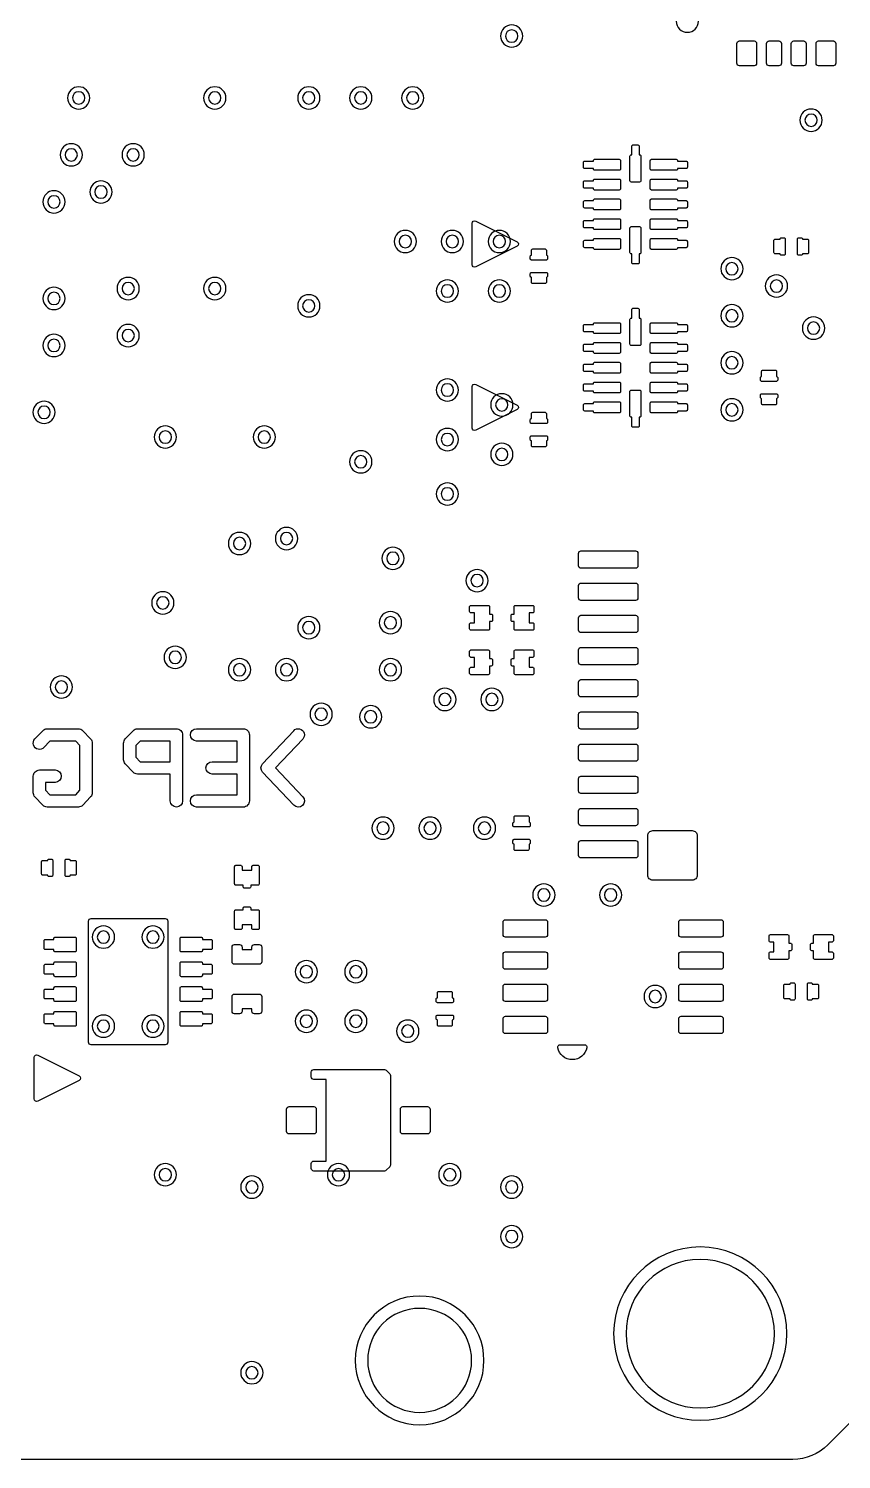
# Model space of a CAD drawing. Extents: x 0 to 53.3, y 0 to 68.6.
# Drawn here: x 21.99 to 38.41, y 0 to 28.9 of the extents above; entities that cross this region are included whole.
import ezdxf

# ---------------------------------------------------------------- set-up
doc = ezdxf.new("R2010")
doc.units = 0
for name, color, linetype in [('HOLE_1_4', 7, 'CONTINUOUS'), ('NC_Resist-B', 111, 'CONTINUOUS'), ('NC_Symbol-B', 140, 'CONTINUOUS'), ('OUTLINE', 7, 'CONTINUOUS')]:
    doc.layers.add(name, color=color, linetype=linetype)

msp = doc.modelspace()

# ---------------------------------------------------------------- linework, layer by layer
at = {"layer": 'HOLE_1_4'}
for points in [[(31.875, 28.75, 1), (31.625, 28.75, 1), (31.875, 28.75)], [(23.125, 27.5, 1), (22.875, 27.5, 1), (23.125, 27.5)], [(25.875, 27.5, 1), (25.625, 27.5, 1), (25.875, 27.5)], [(27.775, 27.5, 1), (27.525, 27.5, 1), (27.775, 27.5)], [(28.825, 27.5, 1), (28.575, 27.5, 1), (28.825, 27.5)], [(29.875, 27.5, 1), (29.625, 27.5, 1), (29.875, 27.5)], [(37.925, 27.05, 1), (37.675, 27.05, 1), (37.925, 27.05)], [(22.975, 26.35, 1), (22.725, 26.35, 1), (22.975, 26.35)], [(24.225, 26.35, 1), (23.975, 26.35, 1), (24.225, 26.35)], [(23.575, 25.6, 1), (23.325, 25.6, 1), (23.575, 25.6)], [(22.625, 25.4, 1), (22.375, 25.4, 1), (22.625, 25.4)], [(29.725, 24.6, 1), (29.475, 24.6, 1), (29.725, 24.6)], [(30.675, 24.6, 1), (30.425, 24.6, 1), (30.675, 24.6)], [(31.625, 24.6, 1), (31.375, 24.6, 1), (31.625, 24.6)], [(36.325, 24.05, 1), (36.075, 24.05, 1), (36.325, 24.05)], [(24.125, 23.65, 1), (23.875, 23.65, 1), (24.125, 23.65)], [(25.875, 23.65, 1), (25.625, 23.65, 1), (25.875, 23.65)], [(30.575, 23.6, 1), (30.325, 23.6, 1), (30.575, 23.6)], [(31.625, 23.6, 1), (31.375, 23.6, 1), (31.625, 23.6)], [(37.225, 23.7, 1), (36.975, 23.7, 1), (37.225, 23.7)], [(22.625, 23.45, 1), (22.375, 23.45, 1), (22.625, 23.45)], [(27.775, 23.3, 1), (27.525, 23.3, 1), (27.775, 23.3)], [(36.325, 23.1, 1), (36.075, 23.1, 1), (36.325, 23.1)], [(37.975, 22.85, 1), (37.725, 22.85, 1), (37.975, 22.85)], [(22.625, 22.5, 1), (22.375, 22.5, 1), (22.625, 22.5)], [(24.125, 22.7, 1), (23.875, 22.7, 1), (24.125, 22.7)], [(36.325, 22.15, 1), (36.075, 22.15, 1), (36.325, 22.15)], [(30.575, 21.6, 1), (30.325, 21.6, 1), (30.575, 21.6)], [(31.675, 21.3, 1), (31.425, 21.3, 1), (31.675, 21.3)], [(22.425, 21.15, 1), (22.175, 21.15, 1), (22.425, 21.15)], [(36.325, 21.2, 1), (36.075, 21.2, 1), (36.325, 21.2)], [(24.875, 20.65, 1), (24.625, 20.65, 1), (24.875, 20.65)], [(26.875, 20.65, 1), (26.625, 20.65, 1), (26.875, 20.65)], [(30.575, 20.6, 1), (30.325, 20.6, 1), (30.575, 20.6)], [(28.825, 20.15, 1), (28.575, 20.15, 1), (28.825, 20.15)], [(31.675, 20.3, 1), (31.425, 20.3, 1), (31.675, 20.3)], [(30.575, 19.5, 1), (30.325, 19.5, 1), (30.575, 19.5)], [(26.375, 18.5, 1), (26.125, 18.5, 1), (26.375, 18.5)], [(27.325, 18.6, 1), (27.075, 18.6, 1), (27.325, 18.6)], [(29.475, 18.2, 1), (29.225, 18.2, 1), (29.475, 18.2)], [(31.175, 17.75, 1), (30.925, 17.75, 1), (31.175, 17.75)], [(24.825, 17.3, 1), (24.575, 17.3, 1), (24.825, 17.3)], [(27.775, 16.8, 1), (27.525, 16.8, 1), (27.775, 16.8)], [(29.425, 16.9, 1), (29.175, 16.9, 1), (29.425, 16.9)], [(25.075, 16.2, 1), (24.825, 16.2, 1), (25.075, 16.2)], [(26.375, 15.95, 1), (26.125, 15.95, 1), (26.375, 15.95)], [(27.325, 15.95, 1), (27.075, 15.95, 1), (27.325, 15.95)], [(29.425, 15.95, 1), (29.175, 15.95, 1), (29.425, 15.95)], [(22.775, 15.6, 1), (22.525, 15.6, 1), (22.775, 15.6)], [(30.525, 15.35, 1), (30.275, 15.35, 1), (30.525, 15.35)], [(31.475, 15.35, 1), (31.225, 15.35, 1), (31.475, 15.35)], [(28.025, 15.05, 1), (27.775, 15.05, 1), (28.025, 15.05)], [(29.025, 15, 1), (28.775, 15, 1), (29.025, 15)], [(29.275, 12.75, 1), (29.025, 12.75, 1), (29.275, 12.75)], [(30.225, 12.75, 1), (29.975, 12.75, 1), (30.225, 12.75)], [(31.325, 12.75, 1), (31.075, 12.75, 1), (31.325, 12.75)], [(32.525, 11.4, 1), (32.275, 11.4, 1), (32.525, 11.4)], [(33.875, 11.4, 1), (33.625, 11.4, 1), (33.875, 11.4)], [(23.625, 10.55, 1), (23.375, 10.55, 1), (23.625, 10.55)], [(24.625, 10.55, 1), (24.375, 10.55, 1), (24.625, 10.55)], [(27.725, 9.85, 1), (27.475, 9.85, 1), (27.725, 9.85)], [(28.725, 9.85, 1), (28.475, 9.85, 1), (28.725, 9.85)], [(34.775, 9.35, 1), (34.525, 9.35, 1), (34.775, 9.35)], [(27.725, 8.85, 1), (27.475, 8.85, 1), (27.725, 8.85)], [(28.725, 8.85, 1), (28.475, 8.85, 1), (28.725, 8.85)], [(23.625, 8.75, 1), (23.375, 8.75, 1), (23.625, 8.75)], [(24.625, 8.75, 1), (24.375, 8.75, 1), (24.625, 8.75)], [(29.775, 8.65, 1), (29.525, 8.65, 1), (29.775, 8.65)], [(24.875, 5.75, 1), (24.625, 5.75, 1), (24.875, 5.75)], [(28.375, 5.75, 1), (28.125, 5.75, 1), (28.375, 5.75)], [(30.625, 5.75, 1), (30.375, 5.75, 1), (30.625, 5.75)], [(26.625, 5.5, 1), (26.375, 5.5, 1), (26.625, 5.5)], [(31.875, 5.5, 1), (31.625, 5.5, 1), (31.875, 5.5)], [(31.875, 4.5, 1), (31.625, 4.5, 1), (31.875, 4.5)], [(37.06, 2.54, 1), (34.06, 2.54, 1), (37.06, 2.54)], [(30.94, 2, 1), (28.84, 2, 1), (30.94, 2)], [(26.625, 1.75, 1), (26.375, 1.75, 1), (26.625, 1.75)]]:
    msp.add_lwpolyline(points, format="xyb", close=True, dxfattribs=at)
at = {"layer": 'NC_Resist-B'}
for points in [[(35.525, 29.05, 1), (35.075, 29.05, 1), (35.525, 29.05)], [(31.975, 28.75, 1), (31.525, 28.75, 1), (31.975, 28.75)], [(36.7, 28.2, -0.414214), (36.65, 28.15), (36.35, 28.15, -0.414214), (36.3, 28.2), (36.3, 28.6, -0.414214), (36.35, 28.65), (36.65, 28.65, -0.414214), (36.7, 28.6)], [(36.9, 28.6, -0.414214), (36.95, 28.65), (37.15, 28.65, -0.414214), (37.2, 28.6), (37.2, 28.2, -0.414214), (37.15, 28.15), (36.95, 28.15, -0.414214), (36.9, 28.2)], [(37.4, 28.6, -0.414214), (37.45, 28.65), (37.65, 28.65, -0.414214), (37.7, 28.6), (37.7, 28.2, -0.414214), (37.65, 28.15), (37.45, 28.15, -0.414214), (37.4, 28.2)], [(38.3, 28.2, -0.414214), (38.25, 28.15), (37.95, 28.15, -0.414214), (37.9, 28.2), (37.9, 28.6, -0.414214), (37.95, 28.65), (38.25, 28.65, -0.414214), (38.3, 28.6)], [(23.225, 27.5, 1), (22.775, 27.5, 1), (23.225, 27.5)], [(25.975, 27.5, 1), (25.525, 27.5, 1), (25.975, 27.5)], [(27.875, 27.5, 1), (27.425, 27.5, 1), (27.875, 27.5)], [(28.925, 27.5, 1), (28.475, 27.5, 1), (28.925, 27.5)], [(29.975, 27.5, 1), (29.525, 27.5, 1), (29.975, 27.5)], [(38.025, 27.05, 1), (37.575, 27.05, 1), (38.025, 27.05)], [(23.075, 26.35, 1), (22.625, 26.35, 1), (23.075, 26.35)], [(24.325, 26.35, 1), (23.875, 26.35, 1), (24.325, 26.35)], [(34.175, 26.35), (34.175, 26.525, -0.414214), (34.2, 26.55), (34.3, 26.55, -0.414214), (34.325, 26.525), (34.325, 26.35), (34.335, 26.35, -0.414214), (34.36, 26.325), (34.36, 25.825, -0.414214), (34.335, 25.8), (34.165, 25.8, -0.414214), (34.14, 25.825), (34.14, 26.325, -0.414214), (34.165, 26.35)], [(33.4, 26.075), (33.225, 26.075, -0.414214), (33.2, 26.1), (33.2, 26.2, -0.414214), (33.225, 26.225), (33.4, 26.225), (33.4, 26.235, -0.414214), (33.425, 26.26), (33.925, 26.26, -0.414214), (33.95, 26.235), (33.95, 26.065, -0.414214), (33.925, 26.04), (33.425, 26.04, -0.414214), (33.4, 26.065)], [(35.1, 26.225), (35.275, 26.225, -0.414214), (35.3, 26.2), (35.3, 26.1, -0.414214), (35.275, 26.075), (35.1, 26.075), (35.1, 26.065, -0.414214), (35.075, 26.04), (34.575, 26.04, -0.414214), (34.55, 26.065), (34.55, 26.235, -0.414214), (34.575, 26.26), (35.075, 26.26, -0.414214), (35.1, 26.235)], [(23.675, 25.6, 1), (23.225, 25.6, 1), (23.675, 25.6)], [(33.4, 25.675), (33.225, 25.675, -0.414214), (33.2, 25.7), (33.2, 25.8, -0.414214), (33.225, 25.825), (33.4, 25.825), (33.4, 25.835, -0.414214), (33.425, 25.86), (33.925, 25.86, -0.414214), (33.95, 25.835), (33.95, 25.665, -0.414214), (33.925, 25.64), (33.425, 25.64, -0.414214), (33.4, 25.665)], [(35.1, 25.825), (35.275, 25.825, -0.414214), (35.3, 25.8), (35.3, 25.7, -0.414214), (35.275, 25.675), (35.1, 25.675), (35.1, 25.665, -0.414214), (35.075, 25.64), (34.575, 25.64, -0.414214), (34.55, 25.665), (34.55, 25.835, -0.414214), (34.575, 25.86), (35.075, 25.86, -0.414214), (35.1, 25.835)], [(22.725, 25.4, 1), (22.275, 25.4, 1), (22.725, 25.4)], [(33.4, 25.275), (33.225, 25.275, -0.414214), (33.2, 25.3), (33.2, 25.4, -0.414214), (33.225, 25.425), (33.4, 25.425), (33.4, 25.435, -0.414214), (33.425, 25.46), (33.925, 25.46, -0.414214), (33.95, 25.435), (33.95, 25.265, -0.414214), (33.925, 25.24), (33.425, 25.24, -0.414214), (33.4, 25.265)], [(35.1, 25.425), (35.275, 25.425, -0.414214), (35.3, 25.4), (35.3, 25.3, -0.414214), (35.275, 25.275), (35.1, 25.275), (35.1, 25.265, -0.414214), (35.075, 25.24), (34.575, 25.24, -0.414214), (34.55, 25.265), (34.55, 25.435, -0.414214), (34.575, 25.46), (35.075, 25.46, -0.414214), (35.1, 25.435)], [(33.4, 24.875), (33.225, 24.875, -0.414214), (33.2, 24.9), (33.2, 25, -0.414214), (33.225, 25.025), (33.4, 25.025), (33.4, 25.035, -0.414214), (33.425, 25.06), (33.925, 25.06, -0.414214), (33.95, 25.035), (33.95, 24.865, -0.414214), (33.925, 24.84), (33.425, 24.84, -0.414214), (33.4, 24.865)], [(34.325, 24.35), (34.325, 24.175, -0.414214), (34.3, 24.15), (34.2, 24.15, -0.414214), (34.175, 24.175), (34.175, 24.35), (34.165, 24.35, -0.414214), (34.14, 24.375), (34.14, 24.875, -0.414214), (34.165, 24.9), (34.335, 24.9, -0.414214), (34.36, 24.875), (34.36, 24.375, -0.414214), (34.335, 24.35)], [(35.1, 25.025), (35.275, 25.025, -0.414214), (35.3, 25), (35.3, 24.9, -0.414214), (35.275, 24.875), (35.1, 24.875), (35.1, 24.865, -0.414214), (35.075, 24.84), (34.575, 24.84, -0.414214), (34.55, 24.865), (34.55, 25.035, -0.414214), (34.575, 25.06), (35.075, 25.06, -0.414214), (35.1, 25.035)], [(29.825, 24.6, 1), (29.375, 24.6, 1), (29.825, 24.6)], [(30.775, 24.6, 1), (30.325, 24.6, 1), (30.775, 24.6)], [(31.725, 24.6, 1), (31.275, 24.6, 1), (31.725, 24.6)], [(33.4, 24.475), (33.225, 24.475, -0.414214), (33.2, 24.5), (33.2, 24.6, -0.414214), (33.225, 24.625), (33.4, 24.625), (33.4, 24.635, -0.414214), (33.425, 24.66), (33.925, 24.66, -0.414214), (33.95, 24.635), (33.95, 24.465, -0.414214), (33.925, 24.44), (33.425, 24.44, -0.414214), (33.4, 24.465)], [(35.1, 24.625), (35.275, 24.625, -0.414214), (35.3, 24.6), (35.3, 24.5, -0.414214), (35.275, 24.475), (35.1, 24.475), (35.1, 24.465, -0.414214), (35.075, 24.44), (34.575, 24.44, -0.414214), (34.55, 24.465), (34.55, 24.635, -0.414214), (34.575, 24.66), (35.075, 24.66, -0.414214), (35.1, 24.635)], [(37.075, 24.35, -0.414214), (37.05, 24.375), (37.05, 24.625, -0.414214), (37.075, 24.65), (37.175, 24.65), (37.175, 24.65, -0.414214), (37.2, 24.675), (37.25, 24.675, -0.414214), (37.275, 24.65), (37.275, 24.35, -0.414214), (37.25, 24.325), (37.2, 24.325, -0.414214), (37.175, 24.35)], [(37.725, 24.65, -0.414214), (37.75, 24.625), (37.75, 24.375, -0.414214), (37.725, 24.35), (37.625, 24.35), (37.625, 24.35, -0.414214), (37.6, 24.325), (37.55, 24.325, -0.414214), (37.525, 24.35), (37.525, 24.65, -0.414214), (37.55, 24.675), (37.6, 24.675, -0.414214), (37.625, 24.65)], [(32.15, 24.425, -0.414214), (32.175, 24.45), (32.425, 24.45, -0.414214), (32.45, 24.425), (32.45, 24.325), (32.45, 24.325, -0.414214), (32.475, 24.3), (32.475, 24.25, -0.414214), (32.45, 24.225), (32.15, 24.225, -0.414214), (32.125, 24.25), (32.125, 24.3, -0.414214), (32.15, 24.325)], [(36.425, 24.05, 1), (35.975, 24.05, 1), (36.425, 24.05)], [(24.225, 23.65, 1), (23.775, 23.65, 1), (24.225, 23.65)], [(25.975, 23.65, 1), (25.525, 23.65, 1), (25.975, 23.65)], [(30.675, 23.6, 1), (30.225, 23.6, 1), (30.675, 23.6)], [(31.725, 23.6, 1), (31.275, 23.6, 1), (31.725, 23.6)], [(32.45, 23.775, -0.414214), (32.425, 23.75), (32.175, 23.75, -0.414214), (32.15, 23.775), (32.15, 23.875), (32.15, 23.875, -0.414214), (32.125, 23.9), (32.125, 23.95, -0.414214), (32.15, 23.975), (32.45, 23.975, -0.414214), (32.475, 23.95), (32.475, 23.9, -0.414214), (32.45, 23.875)], [(37.325, 23.7, 1), (36.875, 23.7, 1), (37.325, 23.7)], [(22.725, 23.45, 1), (22.275, 23.45, 1), (22.725, 23.45)], [(27.875, 23.3, 1), (27.425, 23.3, 1), (27.875, 23.3)], [(34.175, 23.05), (34.175, 23.225, -0.414214), (34.2, 23.25), (34.3, 23.25, -0.414214), (34.325, 23.225), (34.325, 23.05), (34.335, 23.05, -0.414214), (34.36, 23.025), (34.36, 22.525, -0.414214), (34.335, 22.5), (34.165, 22.5, -0.414214), (34.14, 22.525), (34.14, 23.025, -0.414214), (34.165, 23.05)], [(36.425, 23.1, 1), (35.975, 23.1, 1), (36.425, 23.1)], [(24.225, 22.7, 1), (23.775, 22.7, 1), (24.225, 22.7)], [(33.4, 22.775), (33.225, 22.775, -0.414214), (33.2, 22.8), (33.2, 22.9, -0.414214), (33.225, 22.925), (33.4, 22.925), (33.4, 22.935, -0.414214), (33.425, 22.96), (33.925, 22.96, -0.414214), (33.95, 22.935), (33.95, 22.765, -0.414214), (33.925, 22.74), (33.425, 22.74, -0.414214), (33.4, 22.765)], [(35.1, 22.925), (35.275, 22.925, -0.414214), (35.3, 22.9), (35.3, 22.8, -0.414214), (35.275, 22.775), (35.1, 22.775), (35.1, 22.765, -0.414214), (35.075, 22.74), (34.575, 22.74, -0.414214), (34.55, 22.765), (34.55, 22.935, -0.414214), (34.575, 22.96), (35.075, 22.96, -0.414214), (35.1, 22.935)], [(38.075, 22.85, 1), (37.625, 22.85, 1), (38.075, 22.85)], [(22.725, 22.5, 1), (22.275, 22.5, 1), (22.725, 22.5)], [(33.4, 22.375), (33.225, 22.375, -0.414214), (33.2, 22.4), (33.2, 22.5, -0.414214), (33.225, 22.525), (33.4, 22.525), (33.4, 22.535, -0.414214), (33.425, 22.56), (33.925, 22.56, -0.414214), (33.95, 22.535), (33.95, 22.365, -0.414214), (33.925, 22.34), (33.425, 22.34, -0.414214), (33.4, 22.365)], [(35.1, 22.525), (35.275, 22.525, -0.414214), (35.3, 22.5), (35.3, 22.4, -0.414214), (35.275, 22.375), (35.1, 22.375), (35.1, 22.365, -0.414214), (35.075, 22.34), (34.575, 22.34, -0.414214), (34.55, 22.365), (34.55, 22.535, -0.414214), (34.575, 22.56), (35.075, 22.56, -0.414214), (35.1, 22.535)], [(36.425, 22.15, 1), (35.975, 22.15, 1), (36.425, 22.15)], [(33.4, 21.975), (33.225, 21.975, -0.414214), (33.2, 22), (33.2, 22.1, -0.414214), (33.225, 22.125), (33.4, 22.125), (33.4, 22.135, -0.414214), (33.425, 22.16), (33.925, 22.16, -0.414214), (33.95, 22.135), (33.95, 21.965, -0.414214), (33.925, 21.94), (33.425, 21.94, -0.414214), (33.4, 21.965)], [(35.1, 22.125), (35.275, 22.125, -0.414214), (35.3, 22.1), (35.3, 22, -0.414214), (35.275, 21.975), (35.1, 21.975), (35.1, 21.965, -0.414214), (35.075, 21.94), (34.575, 21.94, -0.414214), (34.55, 21.965), (34.55, 22.135, -0.414214), (34.575, 22.16), (35.075, 22.16, -0.414214), (35.1, 22.135)], [(36.8, 21.975, -0.414214), (36.825, 22), (37.075, 22, -0.414214), (37.1, 21.975), (37.1, 21.875), (37.1, 21.875, -0.414214), (37.125, 21.85), (37.125, 21.8, -0.414214), (37.1, 21.775), (36.8, 21.775, -0.414214), (36.775, 21.8), (36.775, 21.85, -0.414214), (36.8, 21.875)], [(30.675, 21.6, 1), (30.225, 21.6, 1), (30.675, 21.6)], [(33.4, 21.575), (33.225, 21.575, -0.414214), (33.2, 21.6), (33.2, 21.7, -0.414214), (33.225, 21.725), (33.4, 21.725), (33.4, 21.735, -0.414214), (33.425, 21.76), (33.925, 21.76, -0.414214), (33.95, 21.735), (33.95, 21.565, -0.414214), (33.925, 21.54), (33.425, 21.54, -0.414214), (33.4, 21.565)], [(35.1, 21.725), (35.275, 21.725, -0.414214), (35.3, 21.7), (35.3, 21.6, -0.414214), (35.275, 21.575), (35.1, 21.575), (35.1, 21.565, -0.414214), (35.075, 21.54), (34.575, 21.54, -0.414214), (34.55, 21.565), (34.55, 21.735, -0.414214), (34.575, 21.76), (35.075, 21.76, -0.414214), (35.1, 21.735)], [(31.775, 21.3, 1), (31.325, 21.3, 1), (31.775, 21.3)], [(34.325, 21.05), (34.325, 20.875, -0.414214), (34.3, 20.85), (34.2, 20.85, -0.414214), (34.175, 20.875), (34.175, 21.05), (34.165, 21.05, -0.414214), (34.14, 21.075), (34.14, 21.575, -0.414214), (34.165, 21.6), (34.335, 21.6, -0.414214), (34.36, 21.575), (34.36, 21.075, -0.414214), (34.335, 21.05)], [(36.425, 21.2, 1), (35.975, 21.2, 1), (36.425, 21.2)], [(37.1, 21.325, -0.414214), (37.075, 21.3), (36.825, 21.3, -0.414214), (36.8, 21.325), (36.8, 21.425), (36.8, 21.425, -0.414214), (36.775, 21.45), (36.775, 21.5, -0.414214), (36.8, 21.525), (37.1, 21.525, -0.414214), (37.125, 21.5), (37.125, 21.45, -0.414214), (37.1, 21.425)], [(22.525, 21.15, 1), (22.075, 21.15, 1), (22.525, 21.15)], [(32.15, 21.125, -0.414214), (32.175, 21.15), (32.425, 21.15, -0.414214), (32.45, 21.125), (32.45, 21.025), (32.45, 21.025, -0.414214), (32.475, 21), (32.475, 20.95, -0.414214), (32.45, 20.925), (32.15, 20.925, -0.414214), (32.125, 20.95), (32.125, 21, -0.414214), (32.15, 21.025)], [(33.4, 21.175), (33.225, 21.175, -0.414214), (33.2, 21.2), (33.2, 21.3, -0.414214), (33.225, 21.325), (33.4, 21.325), (33.4, 21.335, -0.414214), (33.425, 21.36), (33.925, 21.36, -0.414214), (33.95, 21.335), (33.95, 21.165, -0.414214), (33.925, 21.14), (33.425, 21.14, -0.414214), (33.4, 21.165)], [(35.1, 21.325), (35.275, 21.325, -0.414214), (35.3, 21.3), (35.3, 21.2, -0.414214), (35.275, 21.175), (35.1, 21.175), (35.1, 21.165, -0.414214), (35.075, 21.14), (34.575, 21.14, -0.414214), (34.55, 21.165), (34.55, 21.335, -0.414214), (34.575, 21.36), (35.075, 21.36, -0.414214), (35.1, 21.335)], [(24.975, 20.65, 1), (24.525, 20.65, 1), (24.975, 20.65)], [(26.975, 20.65, 1), (26.525, 20.65, 1), (26.975, 20.65)], [(30.675, 20.6, 1), (30.225, 20.6, 1), (30.675, 20.6)], [(31.775, 20.3, 1), (31.325, 20.3, 1), (31.775, 20.3)], [(32.45, 20.475, -0.414214), (32.425, 20.45), (32.175, 20.45, -0.414214), (32.15, 20.475), (32.15, 20.575), (32.15, 20.575, -0.414214), (32.125, 20.6), (32.125, 20.65, -0.414214), (32.15, 20.675), (32.45, 20.675, -0.414214), (32.475, 20.65), (32.475, 20.6, -0.414214), (32.45, 20.575)], [(28.925, 20.15, 1), (28.475, 20.15, 1), (28.925, 20.15)], [(30.675, 19.5, 1), (30.225, 19.5, 1), (30.675, 19.5)], [(27.425, 18.6, 1), (26.975, 18.6, 1), (27.425, 18.6)], [(26.475, 18.5, 1), (26.025, 18.5, 1), (26.475, 18.5)], [(29.575, 18.2, 1), (29.125, 18.2, 1), (29.575, 18.2)], [(34.25, 18.35, -0.414214), (34.3, 18.3), (34.3, 18.05, -0.414214), (34.25, 18), (33.15, 18, -0.414214), (33.1, 18.05), (33.1, 18.3, -0.414214), (33.15, 18.35)], [(31.275, 17.75, 1), (30.825, 17.75, 1), (31.275, 17.75)], [(34.25, 17.7, -0.414214), (34.3, 17.65), (34.3, 17.4, -0.414214), (34.25, 17.35), (33.15, 17.35, -0.414214), (33.1, 17.4), (33.1, 17.65, -0.414214), (33.15, 17.7)], [(24.925, 17.3, 1), (24.475, 17.3, 1), (24.925, 17.3)], [(29.525, 16.9, 1), (29.075, 16.9, 1), (29.525, 16.9)], [(31.3, 17.075), (31.3375, 17.075, -0.414214), (31.3625, 17.05), (31.3625, 16.95, -0.414214), (31.3375, 16.925), (31.3, 16.925), (31.3, 16.775, -0.414214), (31.275, 16.75), (30.925, 16.75, -0.414214), (30.9, 16.775), (30.9, 16.875, -0.414214), (30.925, 16.9), (31, 16.9), (31, 17.1), (30.925, 17.1, -0.414214), (30.9, 17.125), (30.9, 17.225, -0.414214), (30.925, 17.25), (31.275, 17.25, -0.414214), (31.3, 17.225)], [(31.8, 16.925), (31.7625, 16.925, -0.414214), (31.7375, 16.95), (31.7375, 17.05, -0.414214), (31.7625, 17.075), (31.8, 17.075), (31.8, 17.225, -0.414214), (31.825, 17.25), (32.175, 17.25, -0.414214), (32.2, 17.225), (32.2, 17.125, -0.414214), (32.175, 17.1), (32.1, 17.1), (32.1, 16.9), (32.175, 16.9, -0.414214), (32.2, 16.875), (32.2, 16.775, -0.414214), (32.175, 16.75), (31.825, 16.75, -0.414214), (31.8, 16.775)], [(27.875, 16.8, 1), (27.425, 16.8, 1), (27.875, 16.8)], [(34.25, 17.05, -0.414214), (34.3, 17), (34.3, 16.75, -0.414214), (34.25, 16.7), (33.15, 16.7, -0.414214), (33.1, 16.75), (33.1, 17, -0.414214), (33.15, 17.05)], [(25.175, 16.2, 1), (24.725, 16.2, 1), (25.175, 16.2)], [(31.3, 16.175), (31.3375, 16.175, -0.414214), (31.3625, 16.15), (31.3625, 16.05, -0.414214), (31.3375, 16.025), (31.3, 16.025), (31.3, 15.875, -0.414214), (31.275, 15.85), (30.925, 15.85, -0.414214), (30.9, 15.875), (30.9, 15.975, -0.414214), (30.925, 16), (31, 16), (31, 16.2), (30.925, 16.2, -0.414214), (30.9, 16.225), (30.9, 16.325, -0.414214), (30.925, 16.35), (31.275, 16.35, -0.414214), (31.3, 16.325)], [(31.8, 16.025), (31.7625, 16.025, -0.414214), (31.7375, 16.05), (31.7375, 16.15, -0.414214), (31.7625, 16.175), (31.8, 16.175), (31.8, 16.325, -0.414214), (31.825, 16.35), (32.175, 16.35, -0.414214), (32.2, 16.325), (32.2, 16.225, -0.414214), (32.175, 16.2), (32.1, 16.2), (32.1, 16), (32.175, 16, -0.414214), (32.2, 15.975), (32.2, 15.875, -0.414214), (32.175, 15.85), (31.825, 15.85, -0.414214), (31.8, 15.875)], [(34.25, 16.4, -0.414214), (34.3, 16.35), (34.3, 16.1, -0.414214), (34.25, 16.05), (33.15, 16.05, -0.414214), (33.1, 16.1), (33.1, 16.35, -0.414214), (33.15, 16.4)], [(26.475, 15.95, 1), (26.025, 15.95, 1), (26.475, 15.95)], [(27.425, 15.95, 1), (26.975, 15.95, 1), (27.425, 15.95)], [(29.525, 15.95, 1), (29.075, 15.95, 1), (29.525, 15.95)], [(22.875, 15.6, 1), (22.425, 15.6, 1), (22.875, 15.6)], [(34.25, 15.75, -0.414214), (34.3, 15.7), (34.3, 15.45, -0.414214), (34.25, 15.4), (33.15, 15.4, -0.414214), (33.1, 15.45), (33.1, 15.7, -0.414214), (33.15, 15.75)], [(30.625, 15.35, 1), (30.175, 15.35, 1), (30.625, 15.35)], [(31.575, 15.35, 1), (31.125, 15.35, 1), (31.575, 15.35)], [(28.125, 15.05, 1), (27.675, 15.05, 1), (28.125, 15.05)], [(29.125, 15, 1), (28.675, 15, 1), (29.125, 15)], [(34.25, 15.1, -0.414214), (34.3, 15.05), (34.3, 14.8, -0.414214), (34.25, 14.75), (33.15, 14.75, -0.414214), (33.1, 14.8), (33.1, 15.05, -0.414214), (33.15, 15.1)], [(34.25, 14.45, -0.414214), (34.3, 14.4), (34.3, 14.15, -0.414214), (34.25, 14.1), (33.15, 14.1, -0.414214), (33.1, 14.15), (33.1, 14.4, -0.414214), (33.15, 14.45)], [(34.25, 13.8, -0.414214), (34.3, 13.75), (34.3, 13.5, -0.414214), (34.25, 13.45), (33.15, 13.45, -0.414214), (33.1, 13.5), (33.1, 13.75, -0.414214), (33.15, 13.8)], [(34.25, 13.15, -0.414214), (34.3, 13.1), (34.3, 12.85, -0.414214), (34.25, 12.8), (33.15, 12.8, -0.414214), (33.1, 12.85), (33.1, 13.1, -0.414214), (33.15, 13.15)], [(29.375, 12.75, 1), (28.925, 12.75, 1), (29.375, 12.75)], [(30.325, 12.75, 1), (29.875, 12.75, 1), (30.325, 12.75)], [(31.425, 12.75, 1), (30.975, 12.75, 1), (31.425, 12.75)], [(31.8, 12.975, -0.414214), (31.825, 13), (32.075, 13, -0.414214), (32.1, 12.975), (32.1, 12.875), (32.1, 12.875, -0.414214), (32.125, 12.85), (32.125, 12.8, -0.414214), (32.1, 12.775), (31.8, 12.775, -0.414214), (31.775, 12.8), (31.775, 12.85, -0.414214), (31.8, 12.875)], [(32.1, 12.325, -0.414214), (32.075, 12.3), (31.825, 12.3, -0.414214), (31.8, 12.325), (31.8, 12.425), (31.8, 12.425, -0.414214), (31.775, 12.45), (31.775, 12.5, -0.414214), (31.8, 12.525), (32.1, 12.525, -0.414214), (32.125, 12.5), (32.125, 12.45, -0.414214), (32.1, 12.425)], [(33.15, 12.15, -0.414214), (33.1, 12.2), (33.1, 12.45, -0.414214), (33.15, 12.5), (34.25, 12.5, -0.414214), (34.3, 12.45), (34.3, 12.2, -0.414214), (34.25, 12.15)], [(22.275, 11.8, -0.414214), (22.25, 11.825), (22.25, 12.075, -0.414214), (22.275, 12.1), (22.375, 12.1), (22.375, 12.1, -0.414214), (22.4, 12.125), (22.45, 12.125, -0.414214), (22.475, 12.1), (22.475, 11.8, -0.414214), (22.45, 11.775), (22.4, 11.775, -0.414214), (22.375, 11.8)], [(22.925, 12.1, -0.414214), (22.95, 12.075), (22.95, 11.825, -0.414214), (22.925, 11.8), (22.825, 11.8), (22.825, 11.8, -0.414214), (22.8, 11.775), (22.75, 11.775, -0.414214), (22.725, 11.8), (22.725, 12.1, -0.414214), (22.75, 12.125), (22.8, 12.125, -0.414214), (22.825, 12.1)], [(26.475, 11.6), (26.475, 11.5625, -0.414214), (26.45, 11.5375), (26.35, 11.5375, -0.414214), (26.325, 11.5625), (26.325, 11.6), (26.175, 11.6, -0.414214), (26.15, 11.625), (26.15, 11.975, -0.414214), (26.175, 12), (26.275, 12, -0.414214), (26.3, 11.975), (26.3, 11.9), (26.5, 11.9), (26.5, 11.975, -0.414214), (26.525, 12), (26.625, 12, -0.414214), (26.65, 11.975), (26.65, 11.625, -0.414214), (26.625, 11.6)], [(32.625, 11.4, 1), (32.175, 11.4, 1), (32.625, 11.4)], [(33.975, 11.4, 1), (33.525, 11.4, 1), (33.975, 11.4)], [(26.325, 11.1), (26.325, 11.1375, -0.414214), (26.35, 11.1625), (26.45, 11.1625, -0.414214), (26.475, 11.1375), (26.475, 11.1), (26.625, 11.1, -0.414214), (26.65, 11.075), (26.65, 10.725, -0.414214), (26.625, 10.7), (26.525, 10.7, -0.414214), (26.5, 10.725), (26.5, 10.8), (26.3, 10.8), (26.3, 10.725, -0.414214), (26.275, 10.7), (26.175, 10.7, -0.414214), (26.15, 10.725), (26.15, 11.075, -0.414214), (26.175, 11.1)], [(24.8, 8.425, -0.414214), (24.75, 8.375), (23.25, 8.375, -0.414214), (23.2, 8.425), (23.2, 10.875, -0.414214), (23.25, 10.925), (24.75, 10.925, -0.414214), (24.8, 10.875)], [(23.725, 10.55, 1), (23.275, 10.55, 1), (23.725, 10.55)], [(24.725, 10.55, 1), (24.275, 10.55, 1), (24.725, 10.55)], [(32.425, 10.9, -0.414214), (32.475, 10.85), (32.475, 10.6, -0.414214), (32.425, 10.55), (31.625, 10.55, -0.414214), (31.575, 10.6), (31.575, 10.85, -0.414214), (31.625, 10.9)], [(35.975, 10.9, -0.414214), (36.025, 10.85), (36.025, 10.6, -0.414214), (35.975, 10.55), (35.175, 10.55, -0.414214), (35.125, 10.6), (35.125, 10.85, -0.414214), (35.175, 10.9)], [(22.525, 10.25, -0.414214), (22.5, 10.275), (22.5, 10.3), (22.325, 10.3, -0.414214), (22.3, 10.325), (22.3, 10.475, -0.414214), (22.325, 10.5), (22.5, 10.5), (22.5, 10.525, -0.414214), (22.525, 10.55), (22.925, 10.55, -0.414214), (22.95, 10.525), (22.95, 10.275, -0.414214), (22.925, 10.25)], [(25.475, 10.55, -0.414214), (25.5, 10.525), (25.5, 10.5), (25.675, 10.5, -0.414214), (25.7, 10.475), (25.7, 10.325, -0.414214), (25.675, 10.3), (25.5, 10.3), (25.5, 10.275, -0.414214), (25.475, 10.25), (25.075, 10.25, -0.414214), (25.05, 10.275), (25.05, 10.525, -0.414214), (25.075, 10.55)], [(37.35, 10.425), (37.3875, 10.425, -0.414214), (37.4125, 10.4), (37.4125, 10.3, -0.414214), (37.3875, 10.275), (37.35, 10.275), (37.35, 10.125, -0.414214), (37.325, 10.1), (36.975, 10.1, -0.414214), (36.95, 10.125), (36.95, 10.225, -0.414214), (36.975, 10.25), (37.05, 10.25), (37.05, 10.45), (36.975, 10.45, -0.414214), (36.95, 10.475), (36.95, 10.575, -0.414214), (36.975, 10.6), (37.325, 10.6, -0.414214), (37.35, 10.575)], [(37.85, 10.275), (37.8125, 10.275, -0.414214), (37.7875, 10.3), (37.7875, 10.4, -0.414214), (37.8125, 10.425), (37.85, 10.425), (37.85, 10.575, -0.414214), (37.875, 10.6), (38.225, 10.6, -0.414214), (38.25, 10.575), (38.25, 10.475, -0.414214), (38.225, 10.45), (38.15, 10.45), (38.15, 10.25), (38.225, 10.25, -0.414214), (38.25, 10.225), (38.25, 10.125, -0.414214), (38.225, 10.1), (37.875, 10.1, -0.414214), (37.85, 10.125)], [(26.25, 10.4, -0.414214), (26.3, 10.35), (26.3, 10.3), (26.5, 10.3), (26.5, 10.35, -0.414214), (26.55, 10.4), (26.65, 10.4, -0.414214), (26.7, 10.35), (26.7, 10.05, -0.414214), (26.65, 10), (26.15, 10, -0.414214), (26.1, 10.05), (26.1, 10.35, -0.414214), (26.15, 10.4)], [(32.425, 10.25, -0.414214), (32.475, 10.2), (32.475, 9.95, -0.414214), (32.425, 9.9), (31.625, 9.9, -0.414214), (31.575, 9.95), (31.575, 10.2, -0.414214), (31.625, 10.25)], [(35.975, 10.25, -0.414214), (36.025, 10.2), (36.025, 9.95, -0.414214), (35.975, 9.9), (35.175, 9.9, -0.414214), (35.125, 9.95), (35.125, 10.2, -0.414214), (35.175, 10.25)], [(22.525, 9.75, -0.414214), (22.5, 9.775), (22.5, 9.8), (22.325, 9.8, -0.414214), (22.3, 9.825), (22.3, 9.975, -0.414214), (22.325, 10), (22.5, 10), (22.5, 10.025, -0.414214), (22.525, 10.05), (22.925, 10.05, -0.414214), (22.95, 10.025), (22.95, 9.775, -0.414214), (22.925, 9.75)], [(25.475, 10.05, -0.414214), (25.5, 10.025), (25.5, 10), (25.675, 10, -0.414214), (25.7, 9.975), (25.7, 9.825, -0.414214), (25.675, 9.8), (25.5, 9.8), (25.5, 9.775, -0.414214), (25.475, 9.75), (25.075, 9.75, -0.414214), (25.05, 9.775), (25.05, 10.025, -0.414214), (25.075, 10.05)], [(27.825, 9.85, 1), (27.375, 9.85, 1), (27.825, 9.85)], [(28.825, 9.85, 1), (28.375, 9.85, 1), (28.825, 9.85)], [(22.525, 9.25, -0.414214), (22.5, 9.275), (22.5, 9.3), (22.325, 9.3, -0.414214), (22.3, 9.325), (22.3, 9.475, -0.414214), (22.325, 9.5), (22.5, 9.5), (22.5, 9.525, -0.414214), (22.525, 9.55), (22.925, 9.55, -0.414214), (22.95, 9.525), (22.95, 9.275, -0.414214), (22.925, 9.25)], [(25.475, 9.55, -0.414214), (25.5, 9.525), (25.5, 9.5), (25.675, 9.5, -0.414214), (25.7, 9.475), (25.7, 9.325, -0.414214), (25.675, 9.3), (25.5, 9.3), (25.5, 9.275, -0.414214), (25.475, 9.25), (25.075, 9.25, -0.414214), (25.05, 9.275), (25.05, 9.525, -0.414214), (25.075, 9.55)], [(32.425, 9.6, -0.414214), (32.475, 9.55), (32.475, 9.3, -0.414214), (32.425, 9.25), (31.625, 9.25, -0.414214), (31.575, 9.3), (31.575, 9.55, -0.414214), (31.625, 9.6)], [(34.875, 9.35, 1), (34.425, 9.35, 1), (34.875, 9.35)], [(35.975, 9.6, -0.414214), (36.025, 9.55), (36.025, 9.3, -0.414214), (35.975, 9.25), (35.175, 9.25, -0.414214), (35.125, 9.3), (35.125, 9.55, -0.414214), (35.175, 9.6)], [(37.275, 9.3, -0.414214), (37.25, 9.325), (37.25, 9.575, -0.414214), (37.275, 9.6), (37.375, 9.6), (37.375, 9.6, -0.414214), (37.4, 9.625), (37.45, 9.625, -0.414214), (37.475, 9.6), (37.475, 9.3, -0.414214), (37.45, 9.275), (37.4, 9.275, -0.414214), (37.375, 9.3)], [(37.925, 9.6, -0.414214), (37.95, 9.575), (37.95, 9.325, -0.414214), (37.925, 9.3), (37.825, 9.3), (37.825, 9.3, -0.414214), (37.8, 9.275), (37.75, 9.275, -0.414214), (37.725, 9.3), (37.725, 9.6, -0.414214), (37.75, 9.625), (37.8, 9.625, -0.414214), (37.825, 9.6)], [(26.55, 9, -0.414214), (26.5, 9.05), (26.5, 9.1), (26.3, 9.1), (26.3, 9.05, -0.414214), (26.25, 9), (26.15, 9, -0.414214), (26.1, 9.05), (26.1, 9.35, -0.414214), (26.15, 9.4), (26.65, 9.4, -0.414214), (26.7, 9.35), (26.7, 9.05, -0.414214), (26.65, 9)], [(30.25, 9.425, -0.414214), (30.275, 9.45), (30.525, 9.45, -0.414214), (30.55, 9.425), (30.55, 9.325), (30.55, 9.325, -0.414214), (30.575, 9.3), (30.575, 9.25, -0.414214), (30.55, 9.225), (30.25, 9.225, -0.414214), (30.225, 9.25), (30.225, 9.3, -0.414214), (30.25, 9.325)], [(22.525, 8.75, -0.414214), (22.5, 8.775), (22.5, 8.8), (22.325, 8.8, -0.414214), (22.3, 8.825), (22.3, 8.975, -0.414214), (22.325, 9), (22.5, 9), (22.5, 9.025, -0.414214), (22.525, 9.05), (22.925, 9.05, -0.414214), (22.95, 9.025), (22.95, 8.775, -0.414214), (22.925, 8.75)], [(23.725, 8.75, 1), (23.275, 8.75, 1), (23.725, 8.75)], [(24.725, 8.75, 1), (24.275, 8.75, 1), (24.725, 8.75)], [(25.475, 9.05, -0.414214), (25.5, 9.025), (25.5, 9), (25.675, 9, -0.414214), (25.7, 8.975), (25.7, 8.825, -0.414214), (25.675, 8.8), (25.5, 8.8), (25.5, 8.775, -0.414214), (25.475, 8.75), (25.075, 8.75, -0.414214), (25.05, 8.775), (25.05, 9.025, -0.414214), (25.075, 9.05)], [(27.825, 8.85, 1), (27.375, 8.85, 1), (27.825, 8.85)], [(28.825, 8.85, 1), (28.375, 8.85, 1), (28.825, 8.85)], [(30.55, 8.775, -0.414214), (30.525, 8.75), (30.275, 8.75, -0.414214), (30.25, 8.775), (30.25, 8.875), (30.25, 8.875, -0.414214), (30.225, 8.9), (30.225, 8.95, -0.414214), (30.25, 8.975), (30.55, 8.975, -0.414214), (30.575, 8.95), (30.575, 8.9, -0.414214), (30.55, 8.875)], [(29.875, 8.65, 1), (29.425, 8.65, 1), (29.875, 8.65)], [(31.625, 8.6, -0.414214), (31.575, 8.65), (31.575, 8.9, -0.414214), (31.625, 8.95), (32.425, 8.95, -0.414214), (32.475, 8.9), (32.475, 8.65, -0.414214), (32.425, 8.6)], [(35.175, 8.6, -0.414214), (35.125, 8.65), (35.125, 8.9, -0.414214), (35.175, 8.95), (35.975, 8.95, -0.414214), (36.025, 8.9), (36.025, 8.65, -0.414214), (35.975, 8.6)], [(27.75, 7.125, -0.414214), (27.8, 7.075), (27.8, 6.625, -0.414214), (27.75, 6.575), (27.25, 6.575, -0.414214), (27.2, 6.625), (27.2, 7.075, -0.414214), (27.25, 7.125)], [(30.05, 7.125, -0.414214), (30.1, 7.075), (30.1, 6.625, -0.414214), (30.05, 6.575), (29.55, 6.575, -0.414214), (29.5, 6.625), (29.5, 7.075, -0.414214), (29.55, 7.125)], [(24.975, 5.75, 1), (24.525, 5.75, 1), (24.975, 5.75)], [(28.475, 5.75, 1), (28.025, 5.75, 1), (28.475, 5.75)], [(30.725, 5.75, 1), (30.275, 5.75, 1), (30.725, 5.75)], [(26.725, 5.5, 1), (26.275, 5.5, 1), (26.725, 5.5)], [(31.975, 5.5, 1), (31.525, 5.5, 1), (31.975, 5.5)], [(31.975, 4.5, 1), (31.525, 4.5, 1), (31.975, 4.5)], [(35.56, 0.79, 1), (35.56, 4.29, 1), (35.56, 0.79)], [(29.89, 0.7, 1), (29.89, 3.3, 1), (29.89, 0.7)], [(26.725, 1.75, 1), (26.275, 1.75, 1), (26.725, 1.75)]]:
    msp.add_lwpolyline(points, format="xyb", close=True, dxfattribs=at)
at = {"layer": 'NC_Symbol-B'}
for points in [[(31.02236, 24.08618, -0.55752), (30.95, 24.1309), (30.95, 24.9691, -0.55752), (31.02236, 25.01382), (31.86056, 24.59472, -0.617992), (31.86056, 24.50528)], [(31.02236, 20.78618, -0.55752), (30.95, 20.8309), (30.95, 21.6691, -0.55752), (31.02236, 21.71382), (31.86056, 21.29472, -0.617992), (31.86056, 21.20528)], [(23.24095, 14.55242, -0.191277), (23.275, 14.46667), (23.275, 13.46667, -0.191277), (23.24095, 13.38092), (23.08381, 13.21425, -0.20657), (22.99286, 13.175), (22.36429, 13.175, -0.20657), (22.27334, 13.21425), (22.11619, 13.38092, -0.191277), (22.08214, 13.46667), (22.08214, 13.8, -0.414214), (22.20714, 13.925), (22.52143, 13.925, -1), (22.52143, 13.675), (22.33214, 13.675), (22.33214, 13.51631), (22.41823, 13.425), (22.93892, 13.425), (23.025, 13.51631), (23.025, 14.41703), (22.93892, 14.50833), (22.41823, 14.50833), (22.29808, 14.38092, -1.01295), (22.11619, 14.55243), (22.27334, 14.71909, -0.206561), (22.36429, 14.75833), (22.99286, 14.75833, -0.20657), (23.08381, 14.71908)], [(24.975, 14.75833, -0.414214), (25.1, 14.63333), (25.1, 13.3, -1), (24.85, 13.3), (24.85, 13.84167), (24.18929, 13.84167, -0.206543), (24.09834, 13.88091), (23.94119, 14.04758, -0.191277), (23.90714, 14.13333), (23.90714, 14.46667, -0.191282), (23.94119, 14.55243), (24.09835, 14.71909, -0.20654), (24.18929, 14.75833)], [(26.325, 14.75833, -0.414214), (26.45, 14.63333), (26.45, 13.3, -0.414214), (26.325, 13.175), (25.38214, 13.175, -1), (25.38214, 13.425), (26.2, 13.425), (26.2, 13.84167), (25.69643, 13.84167, -1), (25.69643, 14.09167), (26.2, 14.09167), (26.2, 14.50833), (25.38214, 14.50833, -1), (25.38214, 14.75833)], [(27.34476, 14.71908, -1), (27.52666, 14.54758), (26.97894, 13.96667), (27.52666, 13.38575, -1), (27.34476, 13.21425), (26.71619, 13.88092, -0.397082), (26.71619, 14.05242)], [(34.5, 12.6, -0.414214), (34.6, 12.7), (35.4, 12.7, -0.414214), (35.5, 12.6), (35.5, 11.8, -0.414214), (35.4, 11.7), (34.6, 11.7, -0.414214), (34.5, 11.8)], [(22.17236, 7.23618, -0.55752), (22.1, 7.2809), (22.1, 8.1191, -0.55752), (22.17236, 8.16382), (23.01056, 7.74472, -0.617992), (23.01056, 7.65528)], [(33.21995, 8.375, -0.474499), (33.26894, 8.315), (33.26894, 8.315, -0.816514), (32.68106, 8.315), (32.68106, 8.315, -0.474499), (32.73005, 8.375)], [(28, 6.025), (28, 7.675), (27.75, 7.675, -0.414214), (27.7, 7.725), (27.7, 7.825, -0.414214), (27.75, 7.875), (29.17929, 7.875, -0.198875), (29.21464, 7.86036), (29.28536, 7.78964, -0.198875), (29.3, 7.75429), (29.3, 5.94571, -0.198875), (29.28536, 5.91036), (29.21464, 5.83964, -0.198875), (29.17929, 5.825), (27.75, 5.825, -0.414214), (27.7, 5.875), (27.7, 5.975, -0.414214), (27.75, 6.025)]]:
    msp.add_lwpolyline(points, format="xyb", close=True, dxfattribs=at)
msp.add_lwpolyline([(24.24323, 14.09167), (24.85, 14.09167), (24.85, 14.50833), (24.24323, 14.50833), (24.15714, 14.41703), (24.15714, 14.18297)], close=True, dxfattribs=at)
at = {"layer": 'OUTLINE'}
msp.add_lwpolyline([(2.54, 2.54), (1, 2.54, -0.414214), (0, 3.54), (0, 67.58, -0.414214), (1, 68.58), (22.44699, 68.58, 0.267948), (22.88, 68.33), (25.38, 68.33, 0.267948), (25.81301, 68.58), (52.34, 68.58, -0.414214), (53.34, 67.58), (53.34, 4.064), (51.816, 2.54), (40.386, 2.54), (38.13889, 0.29289, -0.19891), (37.43179, 0), (5.49421, 0, -0.19891), (4.78711, 0.29289)], format="xyb", close=True, dxfattribs=at)

doc.saveas('drawing.dxf')
